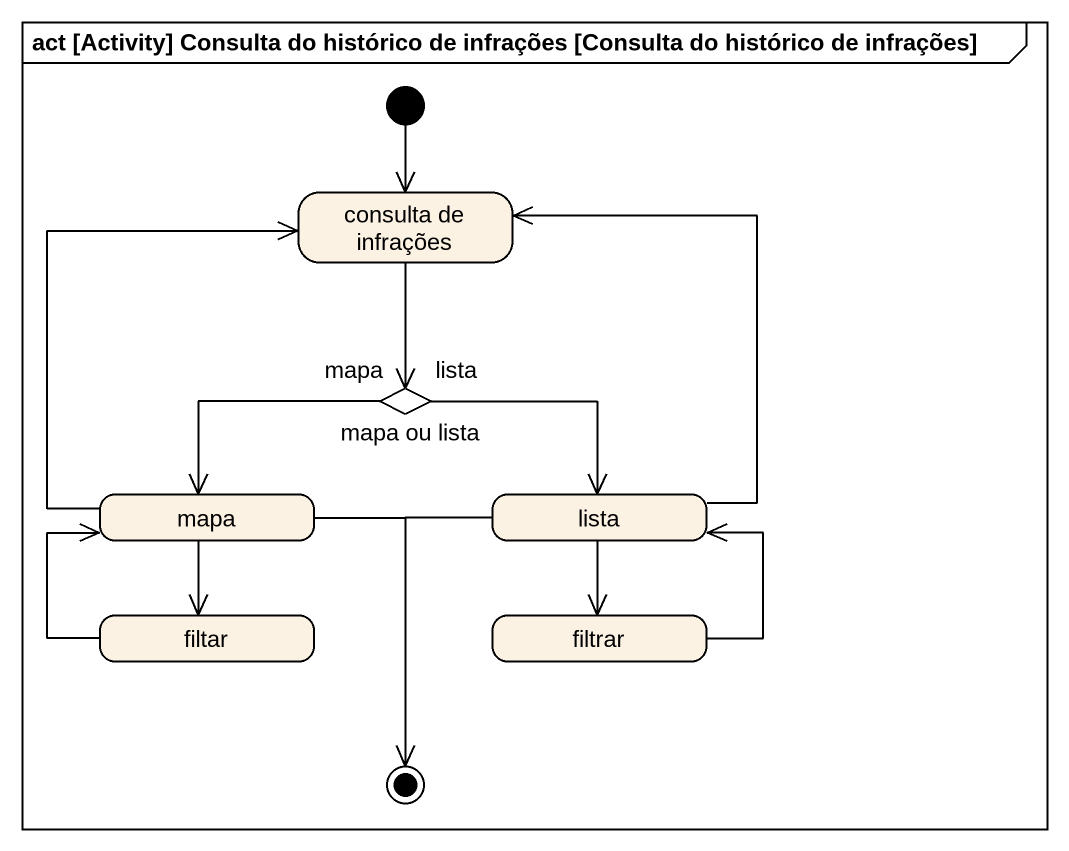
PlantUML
@startuml
mainframe act [Activity] Consulta do histórico de infrações [Consulta do histórico de infrações]
hide empty description
state "consulta de infrações" as consulta_de_infrações
state "mapa ou lista" as mapa_ou_lista <<choice>>
state mapa
state lista
state filtar
state filtrar
[*] --> consulta_de_infrações
consulta_de_infrações --> mapa_ou_lista
mapa_ou_lista -left-> mapa : mapa
mapa_ou_lista --> lista : lista
mapa -up-> consulta_de_infrações
mapa --> filtar
lista -up-> consulta_de_infrações
lista --> filtrar
filtar -up-> mapa
filtrar -up-> lista
mapa --> [*]
lista --> [*]
@enduml
